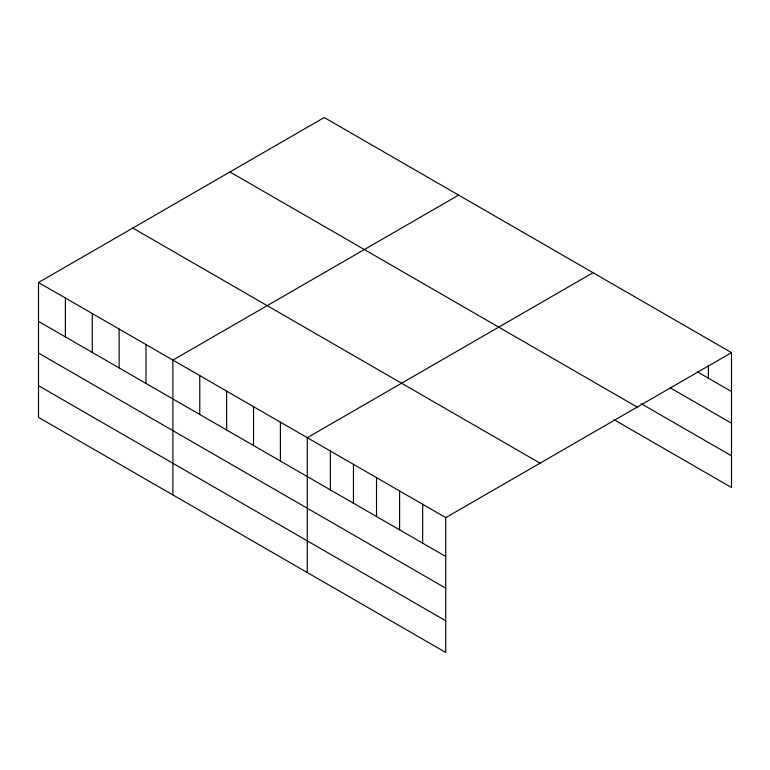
<?xml version="1.0" encoding="UTF-8"?>
<svg xmlns="http://www.w3.org/2000/svg" width="770" height="770" viewBox="0 0 770 770"><rect width="100%" height="100%" fill="white"/><g stroke="black" fill="none" stroke-linecap="round" stroke-linejoin="round"><path stroke-width="1.16" d="M445.753 588.174L445.753 517.623L38.5 282.494L38.5 417.359L445.753 652.479L445.753 588.174L38.5 353.055M614.104 419.727L731.5 487.506L731.5 352.641L324.247 117.521L38.5 282.494M458.641 195.108L172.894 360.091L172.894 494.946M593.035 272.705L307.288 437.678L307.288 572.534M445.753 517.623L731.5 352.641M697.389 371.833L731.5 391.526M670.295 387.859L731.5 423.202M641.198 403.692L731.5 455.83M229.951 171.96L637.204 407.089M132.796 228.055L540.049 463.174M38.5 321.379L445.753 556.498M38.5 385.683L445.753 620.803M708.419 365.24L708.419 378.205M422.672 504.292L422.672 543.177M399.592 490.971L399.592 529.856M376.52 477.65L376.52 516.535M353.44 464.329L353.44 503.205M330.359 450.999L330.359 489.884M280.405 422.162L280.405 461.038M253.532 406.637L253.532 445.522M226.649 391.122L226.649 430.007M199.767 375.606L199.767 414.491M146.011 344.565L146.011 383.45M119.138 329.05L119.138 367.935M92.256 313.534L92.256 352.419M65.383 298.019L65.383 336.894"/></g></svg>
